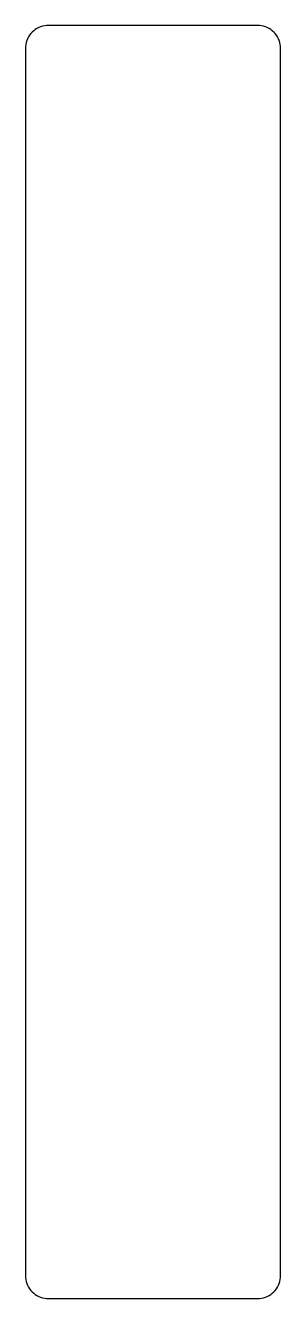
# Model space of a CAD drawing. Header units: metres. Extents: x 0 to 100, y 0 to 500.
import ezdxf

# ---------------------------------------------------------------- set-up
doc = ezdxf.new("R2010")
doc.units = ezdxf.units.M

msp = doc.modelspace()

# ---------------------------------------------------------------- linework, layer by layer
at = {"layer": 'PERFIL', "color": 1}
msp.add_lwpolyline([(91, 0), (91.78, 0.03), (92.56, 0.14), (93.33, 0.31), (94.08, 0.54), (94.8, 0.84), (95.5, 1.21), (96.16, 1.63), (96.79, 2.11), (97.36, 2.64), (97.89, 3.21), (98.37, 3.84), (98.79, 4.5), (99.16, 5.2), (99.46, 5.92), (99.69, 6.67), (99.86, 7.44), (99.97, 8.22), (100, 9), (100, 491), (99.97, 491.78), (99.86, 492.56), (99.69, 493.33), (99.46, 494.08), (99.16, 494.8), (98.79, 495.5), (98.37, 496.16), (97.89, 496.79), (97.36, 497.36), (96.79, 497.89), (96.16, 498.37), (95.5, 498.79), (94.8, 499.16), (94.08, 499.46), (93.33, 499.69), (92.56, 499.86), (91.78, 499.97), (91, 500), (9, 500), (8.22, 499.97), (7.44, 499.86), (6.67, 499.69), (5.92, 499.46), (5.2, 499.16), (4.5, 498.79), (3.84, 498.37), (3.21, 497.89), (2.64, 497.36), (2.11, 496.79), (1.63, 496.16), (1.21, 495.5), (0.84, 494.8), (0.54, 494.08), (0.31, 493.33), (0.14, 492.56), (0.03, 491.78), (0, 491), (0, 9), (0.03, 8.22), (0.14, 7.44), (0.31, 6.67), (0.54, 5.92), (0.84, 5.2), (1.21, 4.5), (1.63, 3.84), (2.11, 3.21), (2.64, 2.64), (3.21, 2.11), (3.84, 1.63), (4.5, 1.21), (5.2, 0.84), (5.92, 0.54), (6.67, 0.31), (7.44, 0.14), (8.22, 0.03), (9, 0), (91, 0)], dxfattribs=at)

doc.saveas('drawing.dxf')
